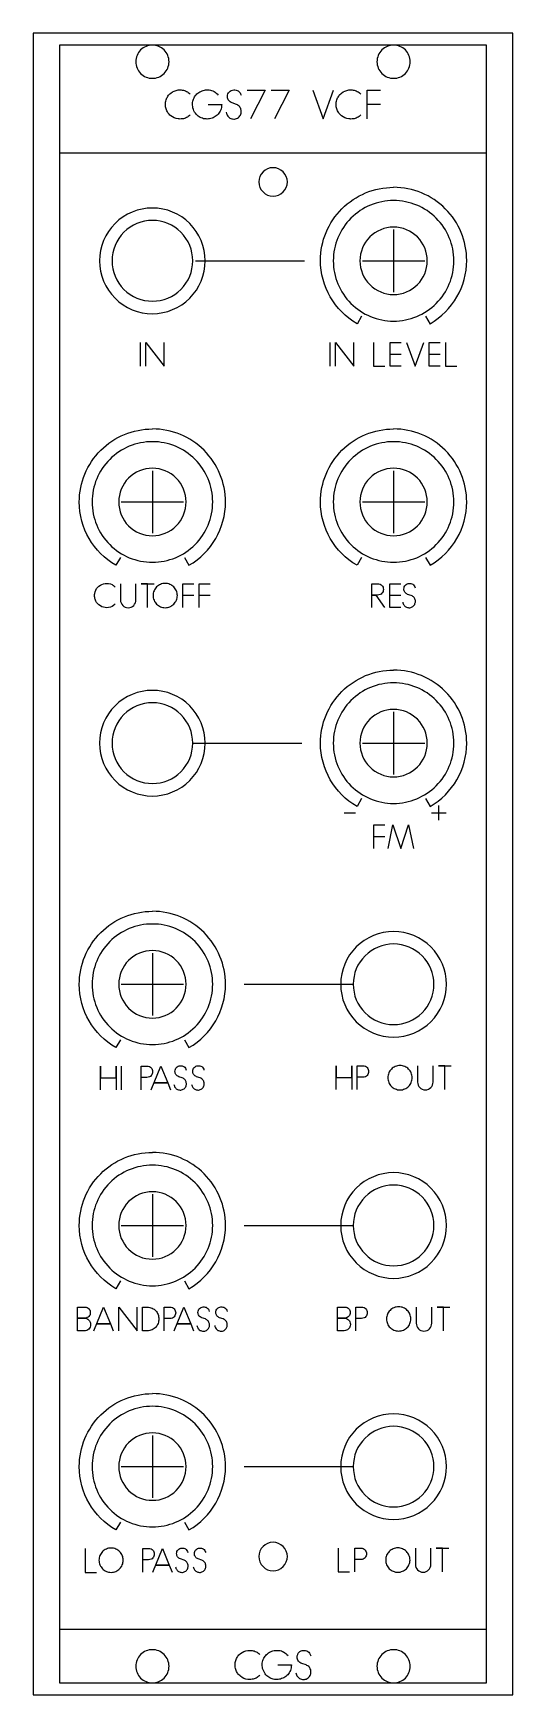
# Model space of a CAD drawing. Extents: x 0 to 50, y 0 to 175.
import ezdxf

# ---------------------------------------------------------------- set-up
doc = ezdxf.new("R2010")
doc.units = 0
for name, color, linetype in [('ENGRAVE', 7, 'CONTINUOUS'), ('HOLE', 7, 'CONTINUOUS'), ('MECHANICAL', 30, 'CONTINUOUS'), ('OUTLINE', 7, 'CONTINUOUS'), ('PCB_MOUTING_HOLE', 1, 'CONTINUOUS'), ('SAFE', 6, 'CONTINUOUS')]:
    doc.layers.add(name, color=color, linetype=linetype)

msp = doc.modelspace()

# ---------------------------------------------------------------- linework, layer by layer
at = {"layer": 'ENGRAVE'}
for points in [[(16.52, 166.4), (16.43, 166.31), (16.33, 166.24), (16.23, 166.17), (16.13, 166.12), (16.03, 166.07), (15.92, 166.03), (15.81, 166), (15.7, 165.98), (15.59, 165.97), (15.49, 165.96), (15.38, 165.97), (15.27, 165.98), (15.06, 166.02), (14.85, 166.09), (14.66, 166.19), (14.48, 166.31), (14.4, 166.38), (14.32, 166.46), (14.25, 166.54), (14.19, 166.63), (14.13, 166.72), (14.07, 166.82), (14.03, 166.92), (13.99, 167.03), (13.96, 167.14), (13.94, 167.25), (13.92, 167.38), (13.92, 167.5), (13.92, 167.63), (13.94, 167.75), (13.96, 167.86), (13.99, 167.97), (14.03, 168.08), (14.07, 168.19), (14.13, 168.28), (14.19, 168.38), (14.25, 168.46), (14.32, 168.55), (14.4, 168.62), (14.48, 168.69), (14.66, 168.82), (14.85, 168.91), (15.06, 168.98), (15.27, 169.03), (15.38, 169.04), (15.49, 169.04), (15.59, 169.03), (15.7, 169.02), (15.81, 169), (15.92, 168.97), (16.03, 168.93), (16.13, 168.88), (16.23, 168.83), (16.33, 168.76), (16.43, 168.69), (16.52, 168.6)], [(18.43, 167.5), (19.85, 167.5), (19.84, 167.34), (19.82, 167.19), (19.79, 167.05), (19.75, 166.92), (19.69, 166.79), (19.63, 166.68), (19.55, 166.57), (19.47, 166.47), (19.38, 166.37), (19.28, 166.29), (19.17, 166.22), (19.06, 166.15), (18.95, 166.1), (18.83, 166.05), (18.71, 166.01), (18.58, 165.99), (18.45, 165.97), (18.33, 165.96), (18.2, 165.97), (18.07, 165.98), (17.94, 166), (17.82, 166.04), (17.7, 166.08), (17.58, 166.13), (17.47, 166.2), (17.36, 166.28), (17.26, 166.37), (17.17, 166.46), (17.08, 166.57), (17, 166.7), (16.93, 166.83), (16.87, 166.98), (16.82, 167.13), (16.79, 167.27), (16.78, 167.42), (16.77, 167.56), (16.78, 167.69), (16.8, 167.83), (16.84, 167.95), (16.88, 168.07), (16.94, 168.19), (17, 168.3), (17.07, 168.41), (17.16, 168.51), (17.24, 168.6), (17.34, 168.68), (17.44, 168.76), (17.55, 168.82), (17.66, 168.88), (17.78, 168.93), (17.9, 168.98), (18.03, 169.01), (18.15, 169.03), (18.28, 169.04), (18.41, 169.04), (18.54, 169.03), (18.66, 169), (18.79, 168.97), (18.92, 168.92), (19.04, 168.86), (19.16, 168.79), (19.27, 168.7), (19.38, 168.6), (19.49, 168.48)], [(20.33, 166.67), (20.35, 166.56), (20.38, 166.46), (20.43, 166.36), (20.48, 166.27), (20.55, 166.19), (20.63, 166.13), (20.72, 166.07), (20.81, 166.02), (20.9, 165.99), (21, 165.97), (21.11, 165.96), (21.21, 165.96), (21.31, 165.98), (21.41, 166.02), (21.51, 166.06), (21.61, 166.13), (21.69, 166.2), (21.76, 166.29), (21.82, 166.38), (21.86, 166.47), (21.89, 166.57), (21.91, 166.67), (21.91, 166.78), (21.9, 166.88), (21.88, 166.98), (21.85, 167.07), (21.8, 167.16), (21.74, 167.25), (21.67, 167.33), (21.59, 167.4), (21.5, 167.45), (21.39, 167.5), (20.94, 167.66), (20.84, 167.7), (20.75, 167.76), (20.66, 167.83), (20.59, 167.91), (20.54, 168), (20.5, 168.1), (20.47, 168.21), (20.46, 168.32), (20.47, 168.47), (20.51, 168.61), (20.58, 168.72), (20.66, 168.82), (20.75, 168.9), (20.86, 168.97), (20.98, 169.01), (21.11, 169.03), (21.23, 169.03), (21.36, 169.02), (21.48, 168.98), (21.59, 168.92), (21.69, 168.84), (21.78, 168.73), (21.84, 168.61), (21.89, 168.46)], [(22.54, 169.01), (24.41, 169.01), (22.88, 166)], [(25.07, 169.01), (26.95, 169.01), (25.41, 166)], [(29.44, 169), (30.53, 166), (31.62, 169)], [(34.5, 166.4), (34.41, 166.31), (34.31, 166.24), (34.21, 166.17), (34.11, 166.12), (34, 166.07), (33.9, 166.03), (33.79, 166), (33.68, 165.98), (33.57, 165.97), (33.46, 165.96), (33.36, 165.97), (33.25, 165.98), (33.04, 166.02), (32.83, 166.09), (32.64, 166.19), (32.46, 166.31), (32.38, 166.38), (32.3, 166.46), (32.23, 166.54), (32.17, 166.63), (32.11, 166.72), (32.05, 166.82), (32.01, 166.92), (31.97, 167.03), (31.94, 167.14), (31.91, 167.25), (31.9, 167.38), (31.9, 167.5), (31.9, 167.63), (31.91, 167.75), (31.94, 167.86), (31.97, 167.97), (32.01, 168.08), (32.05, 168.19), (32.11, 168.28), (32.17, 168.38), (32.23, 168.46), (32.3, 168.55), (32.38, 168.62), (32.46, 168.69), (32.64, 168.82), (32.83, 168.91), (33.04, 168.98), (33.25, 169.03), (33.36, 169.04), (33.46, 169.04), (33.57, 169.03), (33.68, 169.02), (33.79, 169), (33.9, 168.97), (34, 168.93), (34.11, 168.88), (34.21, 168.83), (34.31, 168.76), (34.41, 168.69), (34.5, 168.6)], [(35.18, 166), (35.18, 169), (36.58, 169)], [(36.58, 167.5), (35.18, 167.5)], [(2.75, 162.41), (47.75, 162.41)], [(17.08, 151.03), (28.58, 151.03)], [(34.58, 145.19), (34.1, 144.36)], [(41.32, 145.19), (41.8, 144.36)], [(11.3, 139.94), (11.3, 142.44)], [(11.86, 139.94), (11.86, 142.44), (13.8, 139.94), (13.8, 142.44)], [(31.28, 139.92), (31.28, 142.42)], [(31.84, 139.92), (31.84, 142.42), (33.78, 139.92), (33.78, 142.42)], [(35.83, 142.42), (35.83, 139.92), (37.02, 139.92)], [(38.75, 139.92), (37.58, 139.92), (37.58, 142.42), (38.75, 142.42)], [(39.3, 142.42), (40.21, 139.92), (41.12, 142.42)], [(42.86, 139.92), (41.69, 139.92), (41.69, 142.42), (42.86, 142.42)], [(43.43, 142.42), (43.43, 139.92), (44.62, 139.92)], [(38.75, 141.17), (37.58, 141.17)], [(42.86, 141.17), (41.69, 141.17)], [(9.18, 119.79), (8.7, 118.96)], [(15.92, 119.79), (16.4, 118.96)], [(34.58, 119.79), (34.1, 118.96)], [(41.32, 119.79), (41.8, 118.96)], [(8.62, 114.85), (8.54, 114.78), (8.46, 114.72), (8.3, 114.62), (8.12, 114.55), (7.94, 114.51), (7.76, 114.49), (7.58, 114.5), (7.4, 114.54), (7.23, 114.6), (7.07, 114.68), (6.92, 114.78), (6.79, 114.9), (6.68, 115.04), (6.58, 115.2), (6.51, 115.38), (6.49, 115.47), (6.47, 115.57), (6.46, 115.67), (6.45, 115.77), (6.46, 115.88), (6.47, 115.98), (6.51, 116.17), (6.58, 116.34), (6.68, 116.5), (6.79, 116.64), (6.92, 116.77), (7.07, 116.87), (7.23, 116.95), (7.4, 117.01), (7.58, 117.04), (7.76, 117.05), (7.94, 117.04), (8.12, 117), (8.3, 116.93), (8.38, 116.88), (8.46, 116.83), (8.54, 116.76), (8.62, 116.69)], [(12.05, 114.52), (12.05, 117.02), (11.38, 117.02), (12.72, 117.02)], [(15.74, 114.52), (15.74, 117.02), (16.91, 117.02)], [(16.91, 115.77), (15.74, 115.77)], [(17.48, 114.52), (17.48, 117.02), (18.65, 117.02)], [(18.65, 115.77), (17.48, 115.77)], [(35.65, 114.52), (35.65, 117.02), (36.27, 117.02), (36.41, 117.01), (36.54, 116.97), (36.64, 116.91), (36.72, 116.84), (36.79, 116.75), (36.84, 116.64), (36.86, 116.54), (36.87, 116.42), (36.86, 116.31), (36.84, 116.2), (36.79, 116.1), (36.72, 116.01), (36.64, 115.93), (36.54, 115.88), (36.41, 115.84), (36.27, 115.82), (35.65, 115.82), (36.07, 115.82), (36.98, 114.52)], [(38.71, 114.52), (37.54, 114.52), (37.54, 117.02), (38.71, 117.02)], [(38.71, 115.77), (37.54, 115.77)], [(38.92, 115.08), (38.94, 114.99), (38.97, 114.9), (39.01, 114.82), (39.06, 114.75), (39.11, 114.68), (39.18, 114.63), (39.25, 114.58), (39.32, 114.54), (39.41, 114.51), (39.49, 114.5), (39.57, 114.49), (39.66, 114.49), (39.75, 114.51), (39.83, 114.54), (39.91, 114.58), (39.99, 114.63), (40.06, 114.69), (40.12, 114.76), (40.17, 114.84), (40.2, 114.92), (40.23, 115), (40.24, 115.09), (40.25, 115.17), (40.24, 115.25), (40.22, 115.34), (40.19, 115.42), (40.15, 115.49), (40.1, 115.56), (40.05, 115.63), (39.98, 115.69), (39.9, 115.73), (39.81, 115.77), (39.43, 115.9), (39.35, 115.94), (39.27, 115.99), (39.21, 116.05), (39.15, 116.12), (39.1, 116.19), (39.07, 116.27), (39.04, 116.36), (39.03, 116.45), (39.05, 116.58), (39.08, 116.7), (39.13, 116.79), (39.2, 116.88), (39.28, 116.94), (39.37, 117), (39.47, 117.03), (39.57, 117.05), (39.68, 117.05), (39.78, 117.04), (39.88, 117.01), (39.98, 116.96), (40.06, 116.89), (40.13, 116.8), (40.19, 116.7), (40.22, 116.57)], [(16.8, 100.23), (28.3, 100.23)], [(32.73, 92.9), (33.94, 92.9)], [(34.58, 94.39), (34.1, 93.56)], [(41.32, 94.39), (41.8, 93.56)], [(41.95, 92.9), (43.47, 92.9)], [(42.71, 92.13), (42.71, 93.66)], [(35.87, 89.12), (35.87, 91.62), (37.04, 91.62)], [(37.37, 89.12), (37.87, 91.62), (38.7, 89.12), (39.53, 91.62), (40.03, 89.12)], [(37.04, 90.37), (35.87, 90.37)], [(22.21, 74.83), (33.71, 74.83)], [(9.18, 68.99), (8.7, 68.16)], [(15.92, 68.99), (16.4, 68.16)], [(7.1, 63.72), (7.1, 66.22), (7.1, 64.99), (8.75, 64.99), (8.75, 66.22), (8.75, 63.72)], [(9.3, 63.72), (9.3, 66.22)], [(11.35, 63.72), (11.35, 66.22), (11.97, 66.22), (12.11, 66.21), (12.23, 66.17), (12.34, 66.11), (12.42, 66.04), (12.49, 65.95), (12.53, 65.84), (12.56, 65.74), (12.57, 65.62), (12.56, 65.51), (12.53, 65.4), (12.49, 65.3), (12.42, 65.21), (12.34, 65.13), (12.23, 65.08), (12.11, 65.04), (11.97, 65.02), (11.35, 65.02)], [(12.42, 63.72), (13.44, 66.22), (14.16, 64.46), (12.73, 64.46), (14.16, 64.46), (14.46, 63.72)], [(14.81, 64.28), (14.83, 64.19), (14.86, 64.1), (14.89, 64.02), (14.94, 63.95), (15, 63.88), (15.06, 63.83), (15.14, 63.78), (15.21, 63.74), (15.29, 63.71), (15.38, 63.7), (15.46, 63.69), (15.55, 63.69), (15.63, 63.71), (15.72, 63.74), (15.8, 63.78), (15.88, 63.83), (15.95, 63.89), (16.01, 63.96), (16.06, 64.04), (16.09, 64.12), (16.12, 64.2), (16.13, 64.29), (16.13, 64.37), (16.12, 64.45), (16.11, 64.54), (16.08, 64.62), (16.04, 64.69), (15.99, 64.76), (15.93, 64.83), (15.86, 64.89), (15.79, 64.93), (15.7, 64.97), (15.32, 65.1), (15.24, 65.14), (15.16, 65.19), (15.09, 65.25), (15.03, 65.32), (14.99, 65.39), (14.95, 65.47), (14.93, 65.56), (14.92, 65.65), (14.93, 65.78), (14.97, 65.9), (15.02, 65.99), (15.09, 66.08), (15.17, 66.14), (15.26, 66.2), (15.36, 66.23), (15.46, 66.25), (15.57, 66.25), (15.67, 66.24), (15.77, 66.21), (15.86, 66.16), (15.95, 66.09), (16.02, 66), (16.07, 65.9), (16.11, 65.77)], [(16.68, 64.28), (16.7, 64.19), (16.73, 64.1), (16.77, 64.02), (16.82, 63.95), (16.87, 63.88), (16.94, 63.83), (17.01, 63.78), (17.08, 63.74), (17.16, 63.71), (17.25, 63.7), (17.33, 63.69), (17.42, 63.69), (17.51, 63.71), (17.59, 63.74), (17.67, 63.78), (17.75, 63.83), (17.82, 63.89), (17.88, 63.96), (17.93, 64.04), (17.96, 64.12), (17.99, 64.2), (18, 64.29), (18, 64.37), (18, 64.45), (17.98, 64.54), (17.95, 64.62), (17.91, 64.69), (17.86, 64.76), (17.8, 64.83), (17.74, 64.89), (17.66, 64.93), (17.57, 64.97), (17.19, 65.1), (17.11, 65.14), (17.03, 65.19), (16.96, 65.25), (16.91, 65.32), (16.86, 65.39), (16.82, 65.47), (16.8, 65.56), (16.79, 65.65), (16.81, 65.78), (16.84, 65.9), (16.89, 65.99), (16.96, 66.08), (17.04, 66.14), (17.13, 66.2), (17.23, 66.23), (17.33, 66.25), (17.44, 66.25), (17.54, 66.24), (17.64, 66.21), (17.74, 66.16), (17.82, 66.09), (17.89, 66), (17.95, 65.9), (17.98, 65.77)], [(31.89, 63.74), (31.89, 66.24), (31.89, 65.01), (33.54, 65.01), (33.54, 66.24), (33.54, 63.74)], [(34.1, 63.74), (34.1, 66.24), (34.72, 66.24), (34.86, 66.23), (34.98, 66.19), (35.08, 66.13), (35.17, 66.05), (35.23, 65.96), (35.28, 65.86), (35.31, 65.75), (35.32, 65.64), (35.31, 65.53), (35.28, 65.42), (35.23, 65.32), (35.17, 65.23), (35.08, 65.15), (34.98, 65.09), (34.86, 65.05), (34.72, 65.04), (34.1, 65.04)], [(43.34, 63.74), (43.34, 66.24), (42.67, 66.24), (44.01, 66.24)], [(22.21, 49.43), (33.71, 49.43)], [(9.18, 43.6), (8.7, 42.77)], [(15.92, 43.6), (16.4, 42.77)], [(6.39, 38.33), (7.41, 40.83), (8.13, 39.07), (6.7, 39.07), (8.13, 39.07), (8.43, 38.33)], [(9, 38.33), (9, 40.83), (10.94, 38.33), (10.94, 40.83)], [(13.78, 38.33), (13.78, 40.83), (14.4, 40.83), (14.54, 40.81), (14.66, 40.78), (14.77, 40.72), (14.85, 40.64), (14.92, 40.55), (14.96, 40.45), (14.99, 40.34), (15, 40.23), (14.99, 40.12), (14.96, 40.01), (14.92, 39.91), (14.85, 39.82), (14.77, 39.74), (14.66, 39.68), (14.54, 39.64), (14.4, 39.63), (13.78, 39.63)], [(14.85, 38.33), (15.87, 40.83), (16.59, 39.07), (15.16, 39.07), (16.59, 39.07), (16.89, 38.33)], [(17.24, 38.89), (17.26, 38.79), (17.29, 38.71), (17.32, 38.63), (17.37, 38.55), (17.43, 38.49), (17.49, 38.43), (17.57, 38.38), (17.64, 38.35), (17.72, 38.32), (17.81, 38.3), (17.89, 38.29), (17.98, 38.3), (18.06, 38.31), (18.15, 38.34), (18.23, 38.38), (18.31, 38.43), (18.38, 38.5), (18.44, 38.57), (18.49, 38.64), (18.52, 38.72), (18.55, 38.8), (18.56, 38.89), (18.56, 38.97), (18.55, 39.06), (18.54, 39.14), (18.51, 39.22), (18.47, 39.3), (18.42, 39.37), (18.36, 39.43), (18.29, 39.49), (18.22, 39.54), (18.13, 39.58), (17.75, 39.71), (17.67, 39.74), (17.59, 39.79), (17.52, 39.85), (17.46, 39.92), (17.42, 40), (17.38, 40.08), (17.36, 40.17), (17.35, 40.26), (17.36, 40.39), (17.4, 40.5), (17.45, 40.6), (17.52, 40.68), (17.6, 40.75), (17.69, 40.8), (17.79, 40.84), (17.89, 40.85), (18, 40.86), (18.1, 40.84), (18.2, 40.81), (18.29, 40.76), (18.38, 40.69), (18.45, 40.61), (18.5, 40.5), (18.54, 40.38)], [(19.11, 38.89), (19.13, 38.79), (19.16, 38.71), (19.2, 38.63), (19.25, 38.55), (19.3, 38.49), (19.37, 38.43), (19.44, 38.38), (19.51, 38.35), (19.6, 38.32), (19.68, 38.3), (19.76, 38.29), (19.85, 38.3), (19.94, 38.31), (20.02, 38.34), (20.1, 38.38), (20.18, 38.43), (20.25, 38.5), (20.31, 38.57), (20.36, 38.64), (20.39, 38.72), (20.42, 38.8), (20.43, 38.89), (20.44, 38.97), (20.43, 39.06), (20.41, 39.14), (20.38, 39.22), (20.34, 39.3), (20.29, 39.37), (20.24, 39.43), (20.17, 39.49), (20.09, 39.54), (20, 39.58), (19.62, 39.71), (19.54, 39.74), (19.46, 39.79), (19.4, 39.85), (19.34, 39.92), (19.29, 40), (19.26, 40.08), (19.23, 40.17), (19.22, 40.26), (19.24, 40.39), (19.27, 40.5), (19.32, 40.6), (19.39, 40.68), (19.47, 40.75), (19.56, 40.8), (19.66, 40.84), (19.77, 40.85), (19.87, 40.86), (19.97, 40.84), (20.07, 40.81), (20.17, 40.76), (20.25, 40.69), (20.32, 40.61), (20.38, 40.5), (20.41, 40.38)], [(33.96, 38.34), (33.96, 40.84), (34.58, 40.84), (34.72, 40.83), (34.84, 40.79), (34.94, 40.73), (35.03, 40.65), (35.09, 40.56), (35.14, 40.46), (35.17, 40.35), (35.18, 40.24), (35.17, 40.13), (35.14, 40.02), (35.09, 39.92), (35.03, 39.83), (34.94, 39.75), (34.84, 39.69), (34.72, 39.65), (34.58, 39.64), (33.96, 39.64)], [(43.2, 38.34), (43.2, 40.84), (42.53, 40.84), (43.87, 40.84)], [(22.21, 24.03), (33.71, 24.03)], [(9.18, 18.19), (8.7, 17.36)], [(15.92, 18.19), (16.4, 17.36)], [(5.48, 15.39), (5.48, 12.89), (6.67, 12.89)], [(11.53, 12.92), (11.53, 15.42), (12.15, 15.42), (12.29, 15.41), (12.41, 15.37), (12.51, 15.31), (12.6, 15.24), (12.66, 15.15), (12.71, 15.04), (12.74, 14.94), (12.75, 14.82), (12.74, 14.71), (12.71, 14.6), (12.66, 14.5), (12.6, 14.41), (12.51, 14.33), (12.41, 14.28), (12.29, 14.24), (12.15, 14.22), (11.53, 14.22)], [(12.59, 12.92), (13.61, 15.42), (14.33, 13.66), (12.9, 13.66), (14.33, 13.66), (14.63, 12.92)], [(14.99, 13.48), (15, 13.39), (15.03, 13.3), (15.07, 13.22), (15.12, 13.15), (15.18, 13.08), (15.24, 13.03), (15.31, 12.98), (15.39, 12.94), (15.47, 12.91), (15.55, 12.9), (15.64, 12.89), (15.72, 12.89), (15.81, 12.91), (15.89, 12.94), (15.98, 12.98), (16.06, 13.03), (16.13, 13.09), (16.18, 13.16), (16.23, 13.24), (16.27, 13.32), (16.29, 13.4), (16.31, 13.49), (16.31, 13.57), (16.3, 13.65), (16.28, 13.74), (16.25, 13.82), (16.21, 13.89), (16.17, 13.96), (16.11, 14.03), (16.04, 14.09), (15.96, 14.13), (15.88, 14.17), (15.5, 14.3), (15.41, 14.34), (15.34, 14.39), (15.27, 14.45), (15.21, 14.52), (15.16, 14.59), (15.13, 14.67), (15.11, 14.76), (15.1, 14.85), (15.11, 14.98), (15.14, 15.1), (15.19, 15.19), (15.26, 15.28), (15.34, 15.34), (15.44, 15.4), (15.53, 15.43), (15.64, 15.45), (15.74, 15.45), (15.85, 15.44), (15.95, 15.41), (16.04, 15.36), (16.12, 15.29), (16.19, 15.2), (16.25, 15.1), (16.29, 14.97)], [(16.86, 13.48), (16.88, 13.39), (16.9, 13.3), (16.94, 13.22), (16.99, 13.15), (17.05, 13.08), (17.11, 13.03), (17.18, 12.98), (17.26, 12.94), (17.34, 12.91), (17.42, 12.9), (17.51, 12.89), (17.6, 12.89), (17.68, 12.91), (17.77, 12.94), (17.85, 12.98), (17.93, 13.03), (18, 13.09), (18.06, 13.16), (18.1, 13.24), (18.14, 13.32), (18.16, 13.4), (18.18, 13.49), (18.18, 13.57), (18.17, 13.65), (18.15, 13.74), (18.13, 13.82), (18.09, 13.89), (18.04, 13.96), (17.98, 14.03), (17.91, 14.09), (17.84, 14.13), (17.75, 14.17), (17.37, 14.3), (17.29, 14.34), (17.21, 14.39), (17.14, 14.45), (17.08, 14.52), (17.04, 14.59), (17, 14.67), (16.98, 14.76), (16.97, 14.85), (16.98, 14.98), (17.01, 15.1), (17.07, 15.19), (17.14, 15.28), (17.22, 15.34), (17.31, 15.4), (17.41, 15.43), (17.51, 15.45), (17.62, 15.45), (17.72, 15.44), (17.82, 15.41), (17.91, 15.36), (18, 15.29), (18.07, 15.2), (18.12, 15.1), (18.16, 14.97)], [(32.12, 15.44), (32.12, 12.94), (33.31, 12.94)], [(33.87, 12.94), (33.87, 15.44), (34.49, 15.44), (34.63, 15.43), (34.75, 15.39), (34.85, 15.33), (34.94, 15.25), (35, 15.16), (35.05, 15.06), (35.08, 14.95), (35.09, 14.84), (35.08, 14.73), (35.05, 14.62), (35, 14.52), (34.94, 14.43), (34.85, 14.35), (34.75, 14.29), (34.63, 14.25), (34.49, 14.24), (33.87, 14.24)], [(43.11, 12.94), (43.11, 15.44), (42.44, 15.44), (43.78, 15.44)], [(2.75, 6.92), (47.75, 6.92)], [(23.86, 2.04), (23.76, 1.96), (23.67, 1.88), (23.57, 1.82), (23.47, 1.76), (23.36, 1.72), (23.25, 1.68), (23.15, 1.65), (23.04, 1.63), (22.93, 1.61), (22.82, 1.61), (22.71, 1.61), (22.61, 1.62), (22.39, 1.66), (22.19, 1.73), (22, 1.83), (21.82, 1.95), (21.74, 2.02), (21.66, 2.1), (21.59, 2.18), (21.52, 2.27), (21.46, 2.36), (21.41, 2.46), (21.36, 2.56), (21.32, 2.67), (21.29, 2.78), (21.27, 2.9), (21.26, 3.02), (21.25, 3.14), (21.26, 3.27), (21.27, 3.39), (21.29, 3.51), (21.32, 3.62), (21.36, 3.73), (21.41, 3.83), (21.46, 3.93), (21.52, 4.02), (21.59, 4.11), (21.66, 4.19), (21.74, 4.27), (21.82, 4.34), (22, 4.46), (22.19, 4.56), (22.39, 4.63), (22.61, 4.67), (22.71, 4.68), (22.82, 4.68), (22.93, 4.68), (23.04, 4.66), (23.15, 4.64), (23.25, 4.61), (23.36, 4.57), (23.47, 4.53), (23.57, 4.47), (23.67, 4.41), (23.76, 4.33), (23.86, 4.25)], [(25.77, 3.14), (27.19, 3.14), (27.18, 2.99), (27.16, 2.84), (27.13, 2.7), (27.08, 2.56), (27.03, 2.44), (26.96, 2.32), (26.89, 2.21), (26.8, 2.11), (26.71, 2.02), (26.61, 1.94), (26.51, 1.86), (26.4, 1.8), (26.28, 1.74), (26.16, 1.7), (26.04, 1.66), (25.92, 1.63), (25.79, 1.61), (25.66, 1.61), (25.53, 1.61), (25.41, 1.62), (25.28, 1.65), (25.16, 1.68), (25.04, 1.72), (24.92, 1.78), (24.81, 1.84), (24.7, 1.92), (24.6, 2.01), (24.5, 2.11), (24.41, 2.22), (24.34, 2.34), (24.27, 2.47), (24.21, 2.62), (24.16, 2.77), (24.13, 2.92), (24.11, 3.06), (24.11, 3.2), (24.12, 3.34), (24.14, 3.47), (24.17, 3.6), (24.22, 3.72), (24.27, 3.84), (24.34, 3.95), (24.41, 4.05), (24.49, 4.15), (24.58, 4.24), (24.68, 4.32), (24.78, 4.4), (24.89, 4.47), (25, 4.53), (25.12, 4.58), (25.24, 4.62), (25.36, 4.65), (25.49, 4.67), (25.61, 4.68), (25.74, 4.68), (25.87, 4.67), (26, 4.65), (26.13, 4.61), (26.25, 4.57), (26.37, 4.51), (26.49, 4.43), (26.61, 4.34), (26.72, 4.24), (26.83, 4.13)], [(27.66, 2.32), (27.68, 2.2), (27.72, 2.1), (27.76, 2), (27.82, 1.92), (27.89, 1.84), (27.97, 1.77), (28.05, 1.71), (28.14, 1.67), (28.24, 1.63), (28.34, 1.61), (28.44, 1.6), (28.55, 1.61), (28.65, 1.63), (28.75, 1.66), (28.85, 1.71), (28.94, 1.77), (29.03, 1.85), (29.1, 1.93), (29.16, 2.02), (29.2, 2.12), (29.23, 2.22), (29.24, 2.32), (29.25, 2.42), (29.24, 2.52), (29.22, 2.62), (29.18, 2.72), (29.14, 2.81), (29.08, 2.89), (29.01, 2.97), (28.93, 3.04), (28.83, 3.1), (28.73, 3.14), (28.27, 3.3), (28.17, 3.34), (28.08, 3.4), (28, 3.47), (27.93, 3.55), (27.87, 3.65), (27.83, 3.75), (27.8, 3.85), (27.79, 3.96), (27.81, 4.11), (27.85, 4.25), (27.91, 4.37), (27.99, 4.47), (28.09, 4.55), (28.2, 4.61), (28.32, 4.65), (28.44, 4.68), (28.57, 4.68), (28.69, 4.66), (28.81, 4.62), (28.93, 4.56), (29.03, 4.48), (29.11, 4.38), (29.18, 4.25), (29.22, 4.1)]]:
    msp.add_lwpolyline(points, dxfattribs=at)
for points in [[(34.1, 144.41, -0.267949), (30.25, 151.07, -0.414214), (37.95, 158.77)], [(41.8, 144.41, 0.267949), (45.65, 151.07, 0.414214), (37.95, 158.77)], [(8.7, 118.96, -0.267949), (4.85, 125.63, -0.414214), (12.55, 133.32)], [(16.4, 118.96, 0.267949), (20.25, 125.63, 0.414214), (12.55, 133.32)], [(34.1, 118.96, -0.267949), (30.25, 125.63, -0.414214), (37.95, 133.32)], [(41.8, 118.96, 0.267949), (45.65, 125.63, 0.414214), (37.95, 133.32)], [(9.18, 117.02), (9.18, 115.31, 1), (10.82, 115.31), (10.82, 117.02)], [(34.1, 93.56, -0.267949), (30.25, 100.23, -0.414214), (37.95, 107.92)], [(41.8, 93.56, 0.267949), (45.65, 100.23, 0.414214), (37.95, 107.92)], [(8.7, 68.16, -0.267949), (4.85, 74.83, -0.414214), (12.55, 82.52)], [(16.4, 68.16, 0.267949), (20.25, 74.83, 0.414214), (12.55, 82.52)], [(40.47, 66.24), (40.47, 64.53, 1), (42.11, 64.53), (42.11, 66.24)], [(8.7, 42.77, -0.267949), (4.85, 49.43, -0.414214), (12.55, 57.13)], [(16.4, 42.77, 0.267949), (20.25, 49.43, 0.414214), (12.55, 57.13)], [(40.33, 40.84), (40.33, 39.13, 1), (41.97, 39.13), (41.97, 40.84)], [(8.7, 17.36, -0.267949), (4.85, 24.03, -0.414214), (12.55, 31.72)], [(16.4, 17.36, 0.267949), (20.25, 24.03, 0.414214), (12.55, 31.72)], [(40.24, 15.44), (40.24, 13.73, 1), (41.88, 13.73), (41.88, 15.44)]]:
    msp.add_lwpolyline(points, format="xyb", dxfattribs=at)
for points in [[(13.9, 114.49), (14.03, 114.5), (14.15, 114.52), (14.28, 114.55), (14.39, 114.59), (14.51, 114.65), (14.61, 114.71), (14.71, 114.79), (14.8, 114.87), (14.88, 114.96), (14.96, 115.06), (15.02, 115.16), (15.07, 115.28), (15.12, 115.39), (15.15, 115.52), (15.17, 115.64), (15.18, 115.77), (15.17, 115.9), (15.15, 116.03), (15.12, 116.15), (15.07, 116.27), (15.02, 116.38), (14.96, 116.49), (14.88, 116.59), (14.8, 116.68), (14.71, 116.76), (14.61, 116.84), (14.51, 116.9), (14.39, 116.95), (14.28, 117), (14.15, 117.03), (14.03, 117.05), (13.9, 117.05), (13.76, 117.05), (13.64, 117.03), (13.51, 117), (13.4, 116.95), (13.29, 116.9), (13.18, 116.84), (13.08, 116.76), (12.99, 116.68), (12.91, 116.59), (12.83, 116.49), (12.77, 116.38), (12.72, 116.27), (12.67, 116.15), (12.64, 116.03), (12.62, 115.9), (12.62, 115.77), (12.62, 115.64), (12.64, 115.52), (12.67, 115.39), (12.72, 115.28), (12.77, 115.16), (12.83, 115.06), (12.91, 114.96), (12.99, 114.87), (13.08, 114.79), (13.18, 114.71), (13.29, 114.65), (13.4, 114.59), (13.51, 114.55), (13.64, 114.52), (13.76, 114.5)], [(38.63, 63.71), (38.76, 63.72), (38.88, 63.73), (39.01, 63.77), (39.12, 63.81), (39.24, 63.86), (39.34, 63.93), (39.44, 64), (39.53, 64.08), (39.61, 64.17), (39.69, 64.27), (39.75, 64.38), (39.8, 64.49), (39.85, 64.61), (39.88, 64.73), (39.9, 64.86), (39.91, 64.99), (39.9, 65.12), (39.88, 65.25), (39.85, 65.37), (39.8, 65.49), (39.75, 65.6), (39.69, 65.7), (39.61, 65.8), (39.53, 65.89), (39.44, 65.98), (39.34, 66.05), (39.24, 66.11), (39.12, 66.17), (39.01, 66.21), (38.88, 66.24), (38.76, 66.26), (38.63, 66.27), (38.49, 66.26), (38.37, 66.24), (38.24, 66.21), (38.13, 66.17), (38.02, 66.11), (37.91, 66.05), (37.81, 65.98), (37.72, 65.89), (37.64, 65.8), (37.56, 65.7), (37.5, 65.6), (37.45, 65.49), (37.4, 65.37), (37.37, 65.25), (37.35, 65.12), (37.35, 64.99), (37.35, 64.86), (37.37, 64.73), (37.4, 64.61), (37.45, 64.49), (37.5, 64.38), (37.56, 64.27), (37.64, 64.17), (37.72, 64.08), (37.81, 64), (37.91, 63.93), (38.02, 63.86), (38.13, 63.81), (38.24, 63.77), (38.37, 63.73), (38.49, 63.72)], [(4.66, 38.33), (4.66, 40.83), (5.43, 40.83), (5.57, 40.81), (5.69, 40.78), (5.79, 40.72), (5.87, 40.65), (5.93, 40.56), (5.98, 40.46), (6, 40.36), (6.01, 40.25), (6, 40.14), (5.98, 40.03), (5.93, 39.94), (5.87, 39.85), (5.79, 39.77), (5.69, 39.72), (5.57, 39.68), (5.43, 39.67), (4.66, 39.67), (5.37, 39.67), (5.51, 39.65), (5.63, 39.62), (5.74, 39.55), (5.84, 39.47), (5.92, 39.38), (5.98, 39.26), (6.02, 39.14), (6.03, 39.01), (6.03, 38.99), (6.02, 38.86), (5.98, 38.73), (5.92, 38.62), (5.84, 38.52), (5.74, 38.44), (5.63, 38.38), (5.51, 38.34), (5.37, 38.33)], [(11.49, 38.33), (11.49, 40.83), (11.97, 40.83), (12.13, 40.82), (12.27, 40.8), (12.4, 40.77), (12.52, 40.72), (12.63, 40.66), (12.73, 40.6), (12.83, 40.52), (12.91, 40.44), (12.98, 40.35), (13.05, 40.25), (13.1, 40.14), (13.14, 40.04), (13.18, 39.93), (13.2, 39.81), (13.22, 39.69), (13.22, 39.58), (13.22, 39.46), (13.2, 39.34), (13.18, 39.23), (13.14, 39.12), (13.1, 39.01), (13.05, 38.91), (12.98, 38.81), (12.91, 38.72), (12.83, 38.63), (12.73, 38.56), (12.63, 38.49), (12.52, 38.44), (12.4, 38.39), (12.27, 38.36), (12.13, 38.34), (11.97, 38.33)], [(32.03, 38.34), (32.03, 40.84), (32.8, 40.84), (32.94, 40.83), (33.05, 40.79), (33.15, 40.73), (33.23, 40.66), (33.3, 40.57), (33.34, 40.47), (33.37, 40.37), (33.38, 40.26), (33.37, 40.15), (33.34, 40.05), (33.3, 39.95), (33.23, 39.86), (33.15, 39.79), (33.05, 39.73), (32.94, 39.69), (32.8, 39.68), (32.03, 39.68), (32.74, 39.68), (32.87, 39.67), (33, 39.63), (33.11, 39.57), (33.21, 39.49), (33.29, 39.39), (33.35, 39.28), (33.39, 39.15), (33.4, 39.02), (33.4, 39), (33.39, 38.87), (33.35, 38.74), (33.29, 38.63), (33.21, 38.53), (33.11, 38.45), (33, 38.39), (32.87, 38.35), (32.74, 38.34)], [(38.49, 38.31), (38.62, 38.32), (38.74, 38.33), (38.87, 38.37), (38.98, 38.41), (39.1, 38.46), (39.2, 38.53), (39.3, 38.6), (39.39, 38.68), (39.47, 38.77), (39.55, 38.87), (39.61, 38.98), (39.66, 39.09), (39.71, 39.21), (39.74, 39.33), (39.76, 39.46), (39.77, 39.59), (39.76, 39.72), (39.74, 39.85), (39.71, 39.97), (39.66, 40.09), (39.61, 40.2), (39.55, 40.3), (39.47, 40.4), (39.39, 40.49), (39.3, 40.58), (39.2, 40.65), (39.1, 40.71), (38.98, 40.77), (38.87, 40.81), (38.74, 40.84), (38.62, 40.86), (38.49, 40.87), (38.35, 40.86), (38.23, 40.84), (38.1, 40.81), (37.99, 40.77), (37.88, 40.71), (37.77, 40.65), (37.67, 40.58), (37.58, 40.49), (37.5, 40.4), (37.42, 40.3), (37.36, 40.2), (37.31, 40.09), (37.26, 39.97), (37.23, 39.85), (37.21, 39.72), (37.21, 39.59), (37.21, 39.46), (37.23, 39.33), (37.26, 39.21), (37.31, 39.09), (37.36, 38.98), (37.42, 38.87), (37.5, 38.77), (37.58, 38.68), (37.67, 38.6), (37.77, 38.53), (37.88, 38.46), (37.99, 38.41), (38.1, 38.37), (38.23, 38.33), (38.35, 38.32)], [(8.2, 12.89), (8.33, 12.9), (8.46, 12.92), (8.58, 12.95), (8.7, 12.99), (8.81, 13.05), (8.91, 13.11), (9.01, 13.19), (9.1, 13.27), (9.19, 13.36), (9.26, 13.46), (9.32, 13.56), (9.38, 13.68), (9.42, 13.79), (9.45, 13.92), (9.47, 14.04), (9.48, 14.17), (9.47, 14.3), (9.45, 14.43), (9.42, 14.55), (9.38, 14.67), (9.32, 14.78), (9.26, 14.89), (9.19, 14.99), (9.1, 15.08), (9.01, 15.16), (8.91, 15.24), (8.81, 15.3), (8.7, 15.35), (8.58, 15.4), (8.46, 15.43), (8.33, 15.45), (8.2, 15.45), (8.07, 15.45), (7.94, 15.43), (7.82, 15.4), (7.7, 15.35), (7.59, 15.3), (7.48, 15.24), (7.38, 15.16), (7.29, 15.08), (7.21, 14.99), (7.14, 14.89), (7.07, 14.78), (7.02, 14.67), (6.98, 14.55), (6.95, 14.43), (6.93, 14.3), (6.92, 14.17), (6.93, 14.04), (6.95, 13.92), (6.98, 13.79), (7.02, 13.68), (7.07, 13.56), (7.14, 13.46), (7.21, 13.36), (7.29, 13.27), (7.38, 13.19), (7.48, 13.11), (7.59, 13.05), (7.7, 12.99), (7.82, 12.95), (7.94, 12.92), (8.07, 12.9)], [(38.4, 12.91), (38.53, 12.92), (38.65, 12.93), (38.78, 12.97), (38.89, 13.01), (39.01, 13.06), (39.11, 13.13), (39.21, 13.2), (39.3, 13.28), (39.38, 13.37), (39.46, 13.47), (39.52, 13.58), (39.57, 13.69), (39.62, 13.81), (39.65, 13.93), (39.67, 14.06), (39.68, 14.19), (39.67, 14.32), (39.65, 14.45), (39.62, 14.57), (39.57, 14.69), (39.52, 14.8), (39.46, 14.9), (39.38, 15), (39.3, 15.09), (39.21, 15.18), (39.11, 15.25), (39.01, 15.31), (38.89, 15.37), (38.78, 15.41), (38.65, 15.44), (38.53, 15.46), (38.4, 15.47), (38.26, 15.46), (38.14, 15.44), (38.01, 15.41), (37.9, 15.37), (37.79, 15.31), (37.68, 15.25), (37.58, 15.18), (37.49, 15.09), (37.41, 15), (37.33, 14.9), (37.27, 14.8), (37.22, 14.69), (37.17, 14.57), (37.14, 14.45), (37.12, 14.32), (37.12, 14.19), (37.12, 14.06), (37.14, 13.93), (37.17, 13.81), (37.22, 13.69), (37.27, 13.58), (37.33, 13.47), (37.41, 13.37), (37.49, 13.28), (37.58, 13.2), (37.68, 13.13), (37.79, 13.06), (37.9, 13.01), (38.01, 12.97), (38.14, 12.93), (38.26, 12.92)]]:
    msp.add_lwpolyline(points, close=True, dxfattribs=at)
at = {"layer": 'HOLE'}
for points in [[(12.55, 173.75, 0.414214), (10.8, 172, 0.414214), (12.55, 170.25, 0.414214), (14.3, 172, 0.414214)], [(37.95, 173.75, 0.414214), (36.2, 172, 0.414214), (37.95, 170.25, 0.414214), (39.7, 172, 0.414214)], [(12.55, 155.28, 0.414214), (8.3, 151.03, 0.414214), (12.55, 146.78, 0.414214), (16.8, 151.03, 0.414214)], [(37.95, 154.58, 0.414214), (34.4, 151.03, 0.414214), (37.95, 147.48, 0.414214), (41.5, 151.03, 0.414214)], [(12.55, 129.18, 0.414214), (9, 125.63, 0.414214), (12.55, 122.08, 0.414214), (16.1, 125.63, 0.414214)], [(37.95, 129.18, 0.414214), (34.4, 125.63, 0.414214), (37.95, 122.08, 0.414214), (41.5, 125.63, 0.414214)], [(12.55, 104.48, 0.414214), (8.3, 100.23, 0.414214), (12.55, 95.98, 0.414214), (16.8, 100.23, 0.414214)], [(37.95, 103.78, 0.414214), (34.4, 100.23, 0.414214), (37.95, 96.68, 0.414214), (41.5, 100.23, 0.414214)], [(37.95, 79.08, 0.414214), (33.7, 74.83, 0.414214), (37.95, 70.58, 0.414214), (42.2, 74.83, 0.414214)], [(12.55, 78.38, 0.414214), (9, 74.83, 0.414214), (12.55, 71.28, 0.414214), (16.1, 74.83, 0.414214)], [(12.55, 52.98, 0.414214), (9, 49.43, 0.414214), (12.55, 45.88, 0.414214), (16.1, 49.43, 0.414214)], [(37.95, 53.68, 0.414214), (33.7, 49.43, 0.414214), (37.95, 45.18, 0.414214), (42.2, 49.43, 0.414214)], [(37.95, 28.28, 0.414214), (33.7, 24.03, 0.414214), (37.95, 19.78, 0.414214), (42.2, 24.03, 0.414214)], [(12.55, 27.58, 0.414214), (9, 24.03, 0.414214), (12.55, 20.48, 0.414214), (16.1, 24.03, 0.414214)], [(12.55, 4.75, 0.414214), (10.8, 3, 0.414214), (12.55, 1.25, 0.414214), (14.3, 3, 0.414214)], [(37.95, 4.75, 0.414214), (36.2, 3, 0.414214), (37.95, 1.25, 0.414214), (39.7, 3, 0.414214)]]:
    msp.add_lwpolyline(points, format="xyb", close=True, dxfattribs=at)
at = {"layer": 'MECHANICAL'}
for points in [[(12.55, 156.59, 0.414214), (6.98, 151.03, 0.414214), (12.55, 145.46, 0.414214), (18.11, 151.03, 0.414214)], [(37.95, 157.38, 0.414214), (31.6, 151.03, 0.414214), (37.95, 144.68, 0.414214), (44.3, 151.03, 0.414214)], [(12.55, 131.98, 0.414214), (6.2, 125.63, 0.414214), (12.55, 119.28, 0.414214), (18.9, 125.63, 0.414214)], [(37.95, 131.98, 0.414214), (31.6, 125.63, 0.414214), (37.95, 119.28, 0.414214), (44.3, 125.63, 0.414214)], [(12.55, 105.79, 0.414214), (6.98, 100.23, 0.414214), (12.55, 94.66, 0.414214), (18.11, 100.23, 0.414214)], [(37.95, 106.58, 0.414214), (31.6, 100.23, 0.414214), (37.95, 93.88, 0.414214), (44.3, 100.23, 0.414214)], [(12.55, 81.18, 0.414214), (6.2, 74.83, 0.414214), (12.55, 68.48, 0.414214), (18.9, 74.83, 0.414214)], [(37.95, 80.39, 0.414214), (32.38, 74.83, 0.414214), (37.95, 69.26, 0.414214), (43.51, 74.83, 0.414214)], [(12.55, 55.78, 0.414214), (6.2, 49.43, 0.414214), (12.55, 43.08, 0.414214), (18.9, 49.43, 0.414214)], [(37.95, 54.99, 0.414214), (32.38, 49.43, 0.414214), (37.95, 43.86, 0.414214), (43.51, 49.43, 0.414214)], [(12.55, 30.38, 0.414214), (6.2, 24.03, 0.414214), (12.55, 17.68, 0.414214), (18.9, 24.03, 0.414214)], [(37.95, 29.59, 0.414214), (32.38, 24.03, 0.414214), (37.95, 18.46, 0.414214), (43.51, 24.03, 0.414214)]]:
    msp.add_lwpolyline(points, format="xyb", close=True, dxfattribs=at)
for points in [[(37.95, 154.32), (37.95, 147.74)], [(34.66, 151.03), (41.24, 151.03)], [(12.55, 128.92), (12.55, 122.34)], [(37.95, 128.92), (37.95, 122.34)], [(9.26, 125.63), (15.84, 125.63)], [(34.66, 125.63), (41.24, 125.63)], [(37.95, 103.52), (37.95, 96.94)], [(34.66, 100.23), (41.24, 100.23)], [(12.55, 78.12), (12.55, 71.54)], [(9.26, 74.83), (15.84, 74.83)], [(12.55, 52.72), (12.55, 46.14)], [(9.26, 49.43), (15.84, 49.43)], [(12.55, 27.32), (12.55, 20.74)], [(9.26, 24.03), (15.84, 24.03)]]:
    msp.add_lwpolyline(points, dxfattribs=at)
at = {"layer": 'OUTLINE'}
msp.add_lwpolyline([(0, 0), (50.5, 0), (50.5, 175), (0, 175)], close=True, dxfattribs=at)
at = {"layer": 'PCB_MOUTING_HOLE'}
for points in [[(25.26, 160.84, 0.414214), (23.76, 159.34, 0.414214), (25.26, 157.84, 0.414214), (26.76, 159.34, 0.414214)], [(25.26, 16.06, 0.414214), (23.76, 14.56, 0.414214), (25.26, 13.06, 0.414214), (26.76, 14.56, 0.414214)]]:
    msp.add_lwpolyline(points, format="xyb", close=True, dxfattribs=at)
at = {"layer": 'SAFE'}
msp.add_lwpolyline([(2.75, 1.25), (47.75, 1.25), (47.75, 173.75), (2.75, 173.75)], close=True, dxfattribs=at)

doc.saveas('drawing.dxf')
